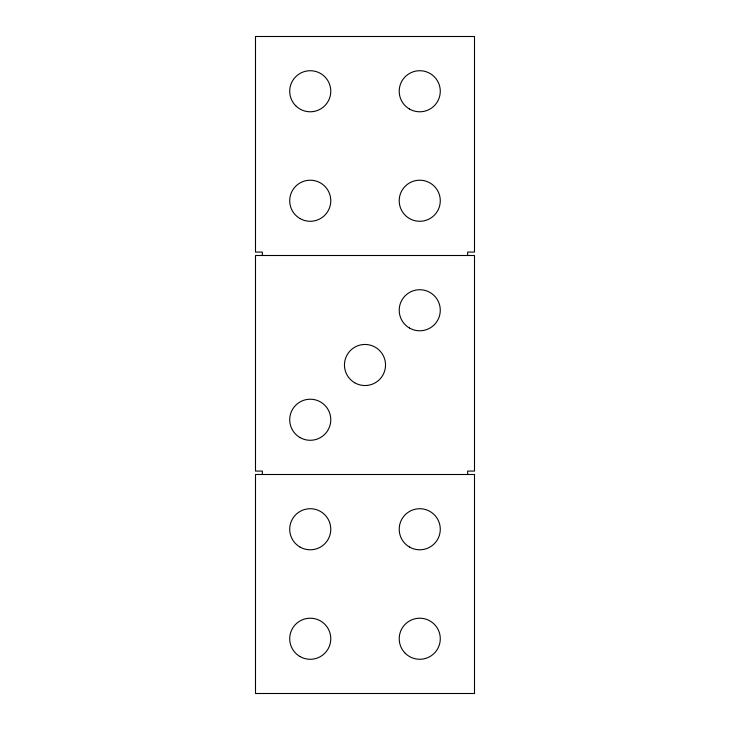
<?xml version="1.0" encoding="UTF-8"?>
<svg xmlns="http://www.w3.org/2000/svg" width="730" height="730" viewBox="0 0 730 730"><rect width="100%" height="100%" fill="white"/><g stroke="black" fill="none" stroke-linecap="round" stroke-linejoin="round"><path stroke-width="1.09" d="M467.656 255.5L467.656 252.078L474.5 252.078L474.5 36.5L255.5 36.5L255.5 252.078L262.344 252.078L262.344 255.5M467.656 474.5L467.656 471.078L474.5 471.078L474.5 255.5L255.5 255.5L255.5 471.078L262.344 471.078L262.344 474.5M474.5 474.5L255.5 474.5L255.5 693.5L474.5 693.5L474.5 474.5M299.984 656.535A20.531 20.531 0 0 0 330.781 638.75A20.531 20.531 0 0 0 299.984 620.965A20.531 20.531 0 0 0 299.984 656.535M405.269 653.304A20.531 20.531 0 0 0 439.597 644.006A20.531 20.531 0 0 0 414.385 618.93A20.531 20.531 0 0 0 405.269 653.304M409.484 547.035A20.531 20.531 0 0 0 440.281 529.25A20.531 20.531 0 0 0 409.484 511.465A20.531 20.531 0 0 0 409.484 547.035M299.984 547.035A20.531 20.531 0 0 0 330.781 529.25A20.531 20.531 0 0 0 299.984 511.465A20.531 20.531 0 0 0 299.984 547.035M409.484 328.035A20.531 20.531 0 0 0 440.281 310.25A20.531 20.531 0 0 0 409.484 292.465A20.531 20.531 0 0 0 409.484 328.035M354.734 382.785A20.531 20.531 0 0 0 385.531 365A20.531 20.531 0 0 0 354.734 347.215A20.531 20.531 0 0 0 354.734 382.785M299.984 437.535A20.531 20.531 0 0 0 330.781 419.75A20.531 20.531 0 0 0 299.984 401.965A20.531 20.531 0 0 0 299.984 437.535M299.984 218.535A20.531 20.531 0 0 0 330.781 200.75A20.531 20.531 0 0 0 299.984 182.965A20.531 20.531 0 0 0 299.984 218.535M409.484 109.035A20.531 20.531 0 0 0 440.281 91.25A20.531 20.531 0 0 0 409.484 73.465A20.531 20.531 0 0 0 409.484 109.035M295.769 105.804A20.531 20.531 0 0 0 330.097 96.506A20.531 20.531 0 0 0 304.885 71.43A20.531 20.531 0 0 0 295.769 105.804M409.484 218.535A20.531 20.531 0 0 0 440.281 200.75A20.531 20.531 0 0 0 409.484 182.965A20.531 20.531 0 0 0 409.484 218.535"/></g></svg>
